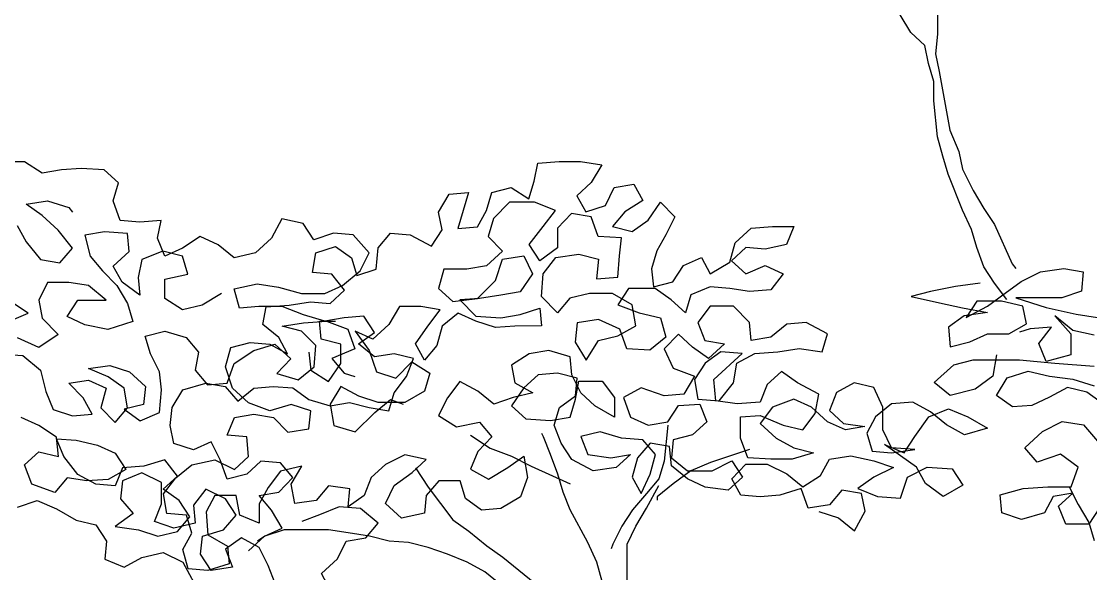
# Model space of a CAD drawing. Header units: inches. Extents: x 295786 to 300745, y 68261 to 70432.
# Drawn here: x 296233.64 to 296270.35, y 70304.57 to 70323.54 of the extents above; entities that cross this region are included whole.
import ezdxf

# ---------------------------------------------------------------- set-up
doc = ezdxf.new("R2010")
doc.units = ezdxf.units.IN
doc.header["$MEASUREMENT"] = 0
doc.layers.add('Tree', color=102, linetype='Continuous')

# ---------------------------------------------------------------- blocks, each defined once
blk = doc.blocks.new('T2')
at = {"layer": 'Tree'}
for p, q in [((16.075, 232.408), (16.074, 231.216)), ((17.699, 231.314), (18.349, 232.406)), ((16.074, 231.216), (16.181, 230.025)), ((16.831, 230.521), (17.699, 231.314)), ((16.614, 229.429), (16.831, 230.521)), ((16.181, 230.025), (15.963, 228.933)), ((15.963, 228.933), (15.31, 225.36)), ((16.288, 228.337), (16.614, 229.429)), ((16.286, 227.146), (16.288, 228.337)), ((16.068, 224.962), (16.286, 227.146)), ((15.31, 225.36), (14.767, 224.07)), ((15.742, 223.771), (16.068, 224.962)), ((14.767, 224.07), (14.549, 222.978)), ((15.416, 222.679), (15.742, 223.771)), ((-56.064, 222.938), (-54.656, 223.036)), ((-54.656, 223.036), (-53.465, 222.936)), ((-52.274, 222.736), (-51.19, 223.43)), ((-51.19, 223.43), (-49.89, 223.429)), ((14.549, 222.978), (13.898, 221.688)), ((37.835, 223.455), (36.535, 223.257)), ((36.535, 223.257), (37.184, 222.165)), ((39.135, 223.453), (37.835, 223.455)), ((40.434, 223.353), (39.135, 223.453)), ((40.65, 222.261), (40.434, 223.353)), ((-56.931, 222.144), (-56.064, 222.938)), ((-53.465, 222.936), (-52.274, 222.736)), ((14.547, 220.496), (15.416, 222.679)), ((-56.607, 221.052), (-56.931, 222.144)), ((13.898, 221.688), (13.247, 220.596)), ((34.585, 222.067), (34.042, 221.075)), ((35.776, 221.868), (34.585, 222.067)), ((36.316, 220.775), (35.776, 221.868)), ((37.184, 222.165), (38.05, 221.37)), ((40.974, 221.169), (40.65, 222.261)), ((42.057, 221.863), (40.974, 221.169)), ((43.248, 221.564), (42.057, 221.863)), ((-57.042, 219.861), (-56.607, 221.052)), ((-52.6, 221.049), (-53.9, 220.653)), ((-51.301, 220.849), (-52.6, 221.049)), ((34.042, 221.075), (35.124, 220.379)), ((38.05, 221.37), (37.507, 220.377)), ((43.572, 220.471), (43.248, 221.564)), ((45.847, 221.462), (44.656, 221.563)), ((44.656, 221.563), (45.304, 219.378)), ((46.496, 220.37), (45.847, 221.462)), ((-53.9, 220.653), (-54.117, 220.355)), ((-52.276, 220.155), (-51.301, 220.849)), ((13.247, 220.596), (12.597, 219.604)), ((14.004, 219.305), (14.547, 220.496)), ((32.959, 220.977), (32.092, 220.084)), ((33.716, 219.884), (32.959, 220.977)), ((35.124, 220.379), (35.882, 219.485)), ((37.507, 220.377), (36.316, 220.775)), ((39.348, 220.475), (40.648, 220.97)), ((40.105, 219.482), (39.348, 220.475)), ((40.648, 220.97), (42.165, 220.969)), ((42.165, 220.969), (43.138, 219.975)), ((44.113, 219.478), (43.572, 220.471)), ((46.278, 219.278), (46.496, 220.37)), ((-68.197, 219.672), (-66.897, 219.968)), ((-66.897, 219.968), (-66.249, 218.777)), ((-59.317, 218.771), (-59.533, 219.863)), ((-59.533, 219.863), (-58.233, 219.763)), ((-58.233, 219.763), (-57.042, 219.861)), ((-53.252, 219.262), (-52.276, 220.155)), ((32.092, 220.084), (32.632, 218.991)), ((34.69, 219.188), (33.716, 219.884)), ((36.747, 218.889), (37.182, 220.08)), ((37.182, 220.08), (38.373, 220.277)), ((38.373, 220.277), (39.239, 219.383)), ((43.138, 219.975), (43.462, 218.883)), ((-71.23, 218.979), (-70.039, 219.078)), ((-70.039, 219.078), (-68.848, 218.68)), ((-68.848, 218.68), (-68.197, 219.672)), ((-57.585, 217.975), (-57.476, 219.067)), ((-57.476, 219.067), (-56.068, 219.165)), ((-56.068, 219.165), (-54.877, 218.966)), ((-54.119, 218.171), (-53.252, 219.262)), ((-50.76, 219.558), (-51.303, 218.566)), ((12.597, 219.604), (11.511, 217.222)), ((13.678, 218.213), (14.004, 219.305)), ((26.134, 219.493), (24.835, 219.494)), ((24.835, 219.494), (25.267, 218.402)), ((27.434, 219.393), (26.134, 219.493)), ((28.408, 218.499), (27.434, 219.393)), ((35.882, 219.485), (34.69, 219.188)), ((39.239, 219.383), (39.238, 218.192)), ((40.971, 218.389), (40.105, 219.482)), ((45.304, 219.378), (44.113, 219.478)), ((46.927, 218.285), (46.278, 219.278)), ((49.419, 219.077), (48.228, 218.978)), ((50.176, 218.183), (49.419, 219.077)), ((-72.206, 217.888), (-71.23, 218.979)), ((-66.249, 218.777), (-65.275, 217.882)), ((-63, 218.377), (-61.916, 218.872)), ((-61.916, 218.872), (-60.834, 218.176)), ((-59.751, 217.679), (-59.317, 218.771)), ((-54.877, 218.966), (-55.203, 217.675)), ((-51.303, 218.566), (-52.17, 217.474)), ((25.267, 218.402), (26.566, 218.103)), ((28.731, 217.307), (28.408, 218.499)), ((32.632, 218.991), (33.173, 217.998)), ((35.339, 218.791), (36.747, 218.889)), ((35.447, 217.698), (35.339, 218.791)), ((43.462, 218.883), (42.595, 217.99)), ((48.228, 218.978), (46.927, 218.285)), ((-71.666, 216.796), (-72.206, 217.888)), ((-65.275, 217.882), (-63.975, 217.583)), ((-63.975, 217.583), (-63, 218.377)), ((-60.834, 218.176), (-59.751, 217.679)), ((-60.834, 217.68), (-59.643, 217.977)), ((-59.643, 217.977), (-58.344, 217.479)), ((-56.611, 217.081), (-57.585, 217.975)), ((-53.362, 217.277), (-54.119, 218.171)), ((13.244, 217.022), (13.678, 218.213)), ((26.566, 218.103), (27.758, 218.201)), ((27.758, 218.201), (28.623, 217.406)), ((33.173, 217.998), (33.496, 216.906)), ((37.938, 217.796), (36.746, 217.499)), ((39.345, 217.596), (37.938, 217.796)), ((39.238, 218.192), (40.32, 217.397)), ((40.32, 217.397), (40.971, 218.389)), ((42.595, 217.99), (43.569, 217.096)), ((50.283, 216.892), (50.176, 218.183)), ((52.776, 218.28), (51.8, 217.585)), ((53.967, 217.882), (52.776, 218.28)), ((54.182, 216.69), (53.967, 217.882)), ((-61.16, 216.588), (-60.834, 217.68)), ((-58.344, 217.479), (-58.128, 216.387)), ((-55.203, 217.675), (-55.962, 216.782)), ((-52.17, 217.474), (-53.362, 217.277)), ((11.511, 217.222), (11.294, 216.925)), ((26.565, 217.11), (25.482, 216.615)), ((27.756, 216.613), (26.565, 217.11)), ((28.623, 217.406), (27.756, 216.613)), ((29.922, 216.611), (28.731, 217.307)), ((30.465, 217.603), (29.922, 216.611)), ((31.547, 217.106), (30.465, 217.603)), ((32.196, 216.113), (31.547, 217.106)), ((35.554, 216.408), (35.447, 217.698)), ((36.746, 217.499), (36.853, 216.307)), ((40.103, 216.603), (39.345, 217.596)), ((41.295, 217.694), (40.752, 216.602)), ((42.594, 217.494), (41.295, 217.694)), ((43.026, 216.203), (42.594, 217.494)), ((43.569, 217.096), (44.76, 216.896)), ((51.8, 217.585), (51.474, 216.494)), ((-70.583, 215.901), (-71.666, 216.796)), ((-59.753, 216.289), (-61.16, 216.588)), ((-57.154, 216.088), (-56.611, 217.081)), ((-55.962, 216.782), (-56.829, 215.89)), ((8.37, 216.927), (7.179, 216.729)), ((7.179, 216.729), (7.286, 215.538)), ((9.778, 216.727), (8.37, 216.927)), ((10.969, 216.131), (9.778, 216.727)), ((12.593, 216.03), (13.244, 217.022)), ((25.482, 216.615), (26.239, 215.621)), ((33.496, 216.906), (33.387, 215.814)), ((40.209, 215.213), (40.103, 216.603)), ((40.752, 216.602), (41.509, 215.509)), ((44.76, 216.896), (46.168, 216.895)), ((46.168, 216.895), (46.491, 215.704)), ((51.474, 216.494), (50.283, 216.892)), ((52.231, 215.6), (52.991, 216.592)), ((52.991, 216.592), (54.182, 216.69)), ((-69.501, 215.404), (-70.583, 215.901)), ((-66.685, 215.799), (-68.093, 215.403)), ((-65.385, 215.996), (-66.685, 215.799)), ((-63.977, 215.697), (-65.385, 215.996)), ((-59.754, 215.098), (-59.753, 216.289)), ((-58.128, 216.387), (-58.238, 215.295)), ((-58.238, 215.295), (-57.154, 216.088)), ((-56.829, 215.89), (-57.48, 214.798)), ((-56.18, 214.996), (-55.096, 215.888)), ((-55.096, 215.888), (-53.905, 216.086)), ((-53.905, 216.086), (-52.605, 216.085)), ((-52.605, 216.085), (-52.065, 214.992)), ((11.943, 215.435), (10.969, 216.131)), ((11.834, 215.038), (12.593, 216.03)), ((13.459, 216.029), (14.976, 215.829)), ((14.976, 215.829), (16.491, 215.53)), ((28.73, 215.719), (29.921, 215.817)), ((29.921, 215.817), (31.112, 215.319)), ((33.387, 215.814), (32.196, 216.113)), ((36.853, 216.307), (35.554, 216.408)), ((44.108, 215.11), (43.026, 216.203)), ((-68.093, 215.403), (-69.501, 215.404)), ((-64.303, 214.506), (-63.977, 215.697)), ((-63.219, 215.399), (-62.029, 214.703)), ((7.286, 215.538), (8.477, 215.14)), ((8.477, 215.14), (11.293, 215.138)), ((11.293, 215.138), (9.451, 214.543)), ((13.025, 214.64), (11.943, 215.435)), ((17.683, 215.231), (15.949, 214.836)), ((16.491, 215.53), (17.683, 215.231)), ((26.239, 215.621), (27.538, 215.521)), ((27.538, 215.521), (28.73, 215.719)), ((31.112, 215.319), (31.436, 214.227)), ((32.303, 215.021), (33.279, 215.715)), ((33.279, 215.715), (34.903, 215.713)), ((34.686, 214.721), (35.878, 215.415)), ((34.903, 215.713), (35.552, 214.72)), ((35.878, 215.415), (37.285, 215.414)), ((37.285, 215.414), (38.476, 215.115)), ((39.234, 214.221), (40.209, 215.213)), ((41.509, 215.509), (42.7, 215.31)), ((42.7, 215.31), (44, 215.11)), ((46.491, 215.704), (45.624, 214.91)), ((53.097, 214.805), (52.231, 215.6)), ((-68.203, 214.112), (-66.902, 214.607)), ((-66.902, 214.607), (-65.495, 214.606)), ((-65.495, 214.606), (-64.303, 214.506)), ((-62.029, 214.703), (-60.838, 214.404)), ((-60.838, 214.404), (-59.754, 215.098)), ((-57.48, 214.798), (-57.806, 213.706)), ((-54.447, 214.994), (-56.18, 214.996)), ((-53.798, 214.001), (-54.447, 214.994)), ((-52.065, 214.992), (-52.282, 213.9)), ((-51.416, 214.197), (-50.224, 214.991)), ((9.451, 214.543), (7.609, 214.148)), ((10.641, 213.55), (10.859, 214.642)), ((10.859, 214.642), (12.159, 214.938)), ((12.159, 214.938), (13.675, 214.937)), ((14.541, 214.539), (13.024, 214.243)), ((14.324, 213.944), (13.025, 214.64)), ((13.675, 214.937), (14.324, 213.944)), ((15.949, 214.836), (14.541, 214.539)), ((27.536, 213.635), (28.512, 214.627)), ((28.512, 214.627), (29.92, 214.626)), ((29.92, 214.626), (30.677, 213.632)), ((31.436, 214.227), (32.303, 215.021)), ((35.552, 214.72), (34.252, 214.225)), ((34.468, 213.43), (34.686, 214.721)), ((38.476, 215.115), (39.234, 214.221)), ((40.317, 214.518), (40.208, 213.426)), ((41.508, 214.119), (40.317, 214.518)), ((44, 215.11), (45.191, 215.01)), ((45.624, 214.91), (44.108, 215.11)), ((45.191, 215.01), (44.215, 214.018)), ((46.382, 214.413), (47.573, 214.611)), ((47.573, 214.611), (48.873, 214.61)), ((48.873, 214.61), (49.522, 213.517)), ((54.288, 214.903), (53.097, 214.805)), ((55.588, 214.703), (54.288, 214.903)), ((56.996, 214.603), (55.588, 214.703)), ((57.211, 213.511), (56.996, 214.603)), ((-72.536, 213.024), (-71.885, 214.016)), ((-71.885, 214.016), (-70.694, 213.916)), ((-70.694, 213.916), (-69.503, 213.716)), ((-69.503, 213.716), (-68.203, 214.112)), ((-54.882, 213.505), (-53.798, 214.001)), ((-52.282, 213.9), (-53.258, 212.908)), ((-50.008, 213.601), (-51.416, 214.197)), ((7.609, 214.148), (6.309, 213.95)), ((7.825, 213.155), (8.909, 214.047)), ((8.909, 214.047), (7.933, 212.956)), ((13.024, 214.243), (14.432, 214.043)), ((14.432, 214.043), (15.406, 213.347)), ((32.952, 213.928), (32.626, 212.737)), ((34.252, 214.225), (32.952, 213.928)), ((42.699, 213.92), (41.508, 214.119)), ((44.215, 214.018), (42.699, 213.92)), ((44.215, 213.72), (45.299, 214.216)), ((45.299, 214.216), (46.273, 213.42)), ((47.139, 213.42), (46.382, 214.413)), ((-70.911, 213.221), (-71.345, 212.03)), ((-69.611, 213.716), (-70.911, 213.221)), ((-68.203, 213.616), (-69.611, 213.716)), ((-66.904, 213.416), (-68.203, 213.616)), ((-68.095, 213.119), (-66.904, 213.416)), ((-57.806, 213.706), (-56.29, 213.209)), ((-56.29, 213.209), (-54.882, 213.505)), ((9.882, 212.359), (9.125, 213.352)), ((9.125, 213.352), (10.424, 213.252)), ((10.424, 213.252), (11.074, 213.053)), ((11.724, 212.953), (10.641, 213.55)), ((15.406, 213.347), (15.297, 212.156)), ((22.77, 212.944), (24.071, 213.638)), ((24.071, 213.638), (25.262, 213.537)), ((25.262, 213.537), (26.236, 212.742)), ((27.427, 212.543), (27.536, 213.635)), ((30.677, 213.632), (30.243, 212.54)), ((35.55, 212.834), (34.468, 213.43)), ((35.008, 212.04), (35.442, 213.231)), ((35.442, 213.231), (36.742, 213.826)), ((36.742, 213.826), (38.042, 213.626)), ((38.042, 213.626), (38.149, 212.435)), ((40.208, 213.426), (41.832, 213.424)), ((41.832, 213.424), (43.023, 213.324)), ((43.023, 213.324), (44.215, 213.72)), ((46.273, 213.42), (46.596, 212.229)), ((47.896, 212.327), (47.139, 213.42)), ((49.522, 213.517), (50.496, 212.623)), ((53.746, 213.712), (52.771, 213.713)), ((53.636, 212.62), (53.746, 213.712)), ((56.236, 212.717), (57.211, 213.511)), ((-71.562, 212.328), (-72.536, 213.024)), ((-68.963, 212.227), (-68.095, 213.119)), ((-61.056, 212.716), (-61.815, 211.823)), ((-59.756, 213.112), (-61.056, 212.716)), ((-58.565, 212.814), (-59.756, 213.112)), ((-58.891, 211.722), (-58.565, 212.814)), ((-53.258, 212.908), (-52.068, 212.113)), ((-52.068, 212.113), (-50.767, 212.708)), ((6.525, 212.858), (7.825, 213.155)), ((7.933, 212.956), (7.932, 211.666)), ((13.023, 212.952), (11.724, 212.953)), ((14.106, 212.455), (13.023, 212.952)), ((23.094, 211.851), (22.77, 212.944)), ((26.236, 212.742), (27.427, 212.543)), ((30.243, 212.54), (29.051, 212.343)), ((31.001, 212.143), (31.868, 212.936)), ((31.868, 212.936), (32.733, 212.042)), ((32.626, 212.737), (33.6, 211.942)), ((36.741, 212.535), (35.55, 212.834)), ((37.498, 211.343), (36.741, 212.535)), ((50.496, 212.623), (51.579, 213.118)), ((51.579, 213.118), (50.712, 211.928)), ((52.445, 212.323), (53.636, 212.62)), ((55.693, 211.725), (56.236, 212.717)), ((-72.537, 211.535), (-71.562, 212.328)), ((-71.345, 212.03), (-69.938, 211.433)), ((-68.856, 210.936), (-68.963, 212.227)), ((-66.472, 212.324), (-67.447, 211.431)), ((-65.172, 211.926), (-66.472, 212.324)), ((-63.982, 211.13), (-65.172, 211.926)), ((9.448, 211.267), (9.882, 212.359)), ((15.297, 212.156), (14.106, 212.455)), ((24.502, 212.049), (23.094, 211.851)), ((25.802, 211.849), (24.502, 212.049)), ((29.051, 212.343), (30.025, 211.449)), ((30.025, 211.449), (31.001, 212.143)), ((32.733, 212.042), (32.191, 210.851)), ((33.6, 211.942), (35.008, 212.04)), ((38.149, 212.435), (37.498, 211.343)), ((38.473, 211.541), (39.773, 211.937)), ((39.773, 211.937), (40.964, 211.737)), ((46.596, 212.229), (47.354, 211.335)), ((47.354, 211.335), (47.896, 212.327)), ((50.712, 211.928), (50.277, 210.637)), ((52.444, 211.132), (52.445, 212.323)), ((56.777, 212.32), (55.693, 211.725)), ((57.968, 212.418), (56.777, 212.32)), ((59.159, 212.119), (57.968, 212.418)), ((59.483, 210.927), (59.159, 212.119)), ((-74.92, 211.437), (-73.728, 211.734)), ((-74.488, 210.345), (-74.92, 211.437)), ((-73.728, 211.734), (-72.537, 211.535)), ((-69.938, 211.433), (-70.697, 210.54)), ((-67.447, 211.431), (-66.582, 210.537)), ((-61.815, 211.823), (-61.6, 210.731)), ((-59.434, 210.63), (-58.891, 211.722)), ((-51.093, 211.616), (-52.177, 210.723)), ((-49.902, 211.714), (-51.093, 211.616)), ((7.932, 211.666), (9.448, 211.267)), ((11.072, 211.365), (8.906, 211.168)), ((13.888, 211.363), (11.072, 211.365)), ((12.48, 211.662), (12.696, 210.371)), ((15.079, 211.064), (13.888, 211.363)), ((27.21, 211.749), (25.802, 211.849)), ((28.292, 211.152), (27.21, 211.749)), ((27.968, 211.748), (29.268, 211.846)), ((29.699, 210.158), (27.968, 211.748)), ((29.268, 211.846), (30.242, 211.151)), ((38.364, 210.449), (38.473, 211.541)), ((40.964, 211.737), (42.046, 211.041)), ((48.112, 211.235), (47.028, 210.541)), ((49.085, 210.241), (48.112, 211.235)), ((54.394, 211.825), (54.284, 210.733)), ((-67.882, 210.141), (-68.856, 210.936)), ((-63.55, 209.939), (-63.982, 211.13)), ((-61.6, 210.731), (-62.359, 209.838)), ((-59.543, 209.538), (-59.434, 210.63)), ((-57.592, 210.629), (-58.568, 209.736)), ((-56.401, 211.025), (-57.592, 210.629)), ((-55.101, 210.825), (-56.401, 211.025)), ((-56.293, 210.33), (-55.101, 210.825)), ((-52.177, 210.723), (-52.503, 209.433)), ((8.906, 211.168), (6.523, 210.972)), ((10.53, 210.671), (9.23, 210.374)), ((11.829, 210.273), (10.53, 210.671)), ((16.269, 209.971), (15.079, 211.064)), ((24.609, 209.964), (25.584, 210.658)), ((25.584, 210.658), (26.45, 209.863)), ((28.508, 209.961), (28.292, 211.152)), ((30.242, 211.151), (30.89, 210.157)), ((32.191, 210.851), (30.891, 210.356)), ((42.046, 211.041), (41.829, 209.949)), ((50.277, 210.637), (49.085, 210.241)), ((53.201, 210.039), (52.444, 211.132)), ((54.284, 210.733), (53.201, 210.039)), ((59.049, 209.637), (59.483, 210.927)), ((-73.731, 209.352), (-74.488, 210.345)), ((-70.697, 210.54), (-71.347, 210.342)), ((-66.582, 210.537), (-67.882, 210.141)), ((-62.359, 209.838), (-63.55, 209.939)), ((-62.25, 209.938), (-63.442, 209.74)), ((-60.843, 209.539), (-62.25, 209.938)), ((-57.269, 209.636), (-56.293, 210.33)), ((-55.102, 210.13), (-56.185, 209.635)), ((-53.911, 209.931), (-55.102, 210.13)), ((-54.778, 209.038), (-53.911, 209.931)), ((7.822, 210.177), (6.522, 209.781)), ((9.23, 210.374), (7.822, 210.177)), ((12.478, 209.18), (11.829, 210.273)), ((12.696, 210.371), (13.778, 209.576)), ((15.294, 209.178), (16.269, 209.971)), ((19.951, 209.67), (21.143, 209.967)), ((21.143, 209.967), (22.225, 209.37)), ((23.308, 209.27), (24.609, 209.964)), ((29.373, 208.868), (28.508, 209.961)), ((29.589, 208.868), (29.699, 210.158)), ((30.89, 210.157), (30.673, 208.966)), ((30.891, 210.356), (31.539, 209.263)), ((36.522, 210.053), (35.763, 209.061)), ((37.93, 210.052), (36.522, 210.053)), ((37.821, 209.357), (38.364, 210.449)), ((38.145, 208.96), (37.93, 210.052)), ((38.038, 210.251), (39.23, 210.547)), ((38.146, 209.158), (38.038, 210.251)), ((39.23, 210.547), (40.421, 210.447)), ((40.421, 210.447), (41.287, 209.652)), ((41.829, 209.949), (40.745, 209.355)), ((44.103, 209.451), (45.186, 210.046)), ((45.186, 210.046), (45.943, 209.053)), ((47.028, 210.541), (47.352, 209.448)), ((-73.407, 208.259), (-73.731, 209.352)), ((-67.557, 209.644), (-68.533, 208.95)), ((-66.366, 209.742), (-67.557, 209.644)), ((-65.175, 209.642), (-66.366, 209.742)), ((-64.201, 208.847), (-65.175, 209.642)), ((-63.442, 209.74), (-64.201, 208.847)), ((-60.194, 208.447), (-60.843, 209.539)), ((-59.436, 208.148), (-59.543, 209.538)), ((-58.568, 209.736), (-58.461, 208.644)), ((-57.486, 208.444), (-57.269, 209.636)), ((-56.185, 209.635), (-55.862, 208.443)), ((-52.503, 209.433), (-52.938, 208.341)), ((5.871, 208.59), (6.955, 209.383)), ((6.955, 209.383), (8.146, 209.68)), ((8.146, 209.68), (9.229, 209.083)), ((13.778, 209.576), (15.294, 209.178)), ((19.409, 208.479), (19.951, 209.67)), ((22.225, 209.37), (22.657, 208.278)), ((23.524, 208.079), (23.308, 209.27)), ((26.45, 209.863), (26.882, 208.771)), ((32.731, 209.163), (34.139, 209.658)), ((34.139, 209.658), (35.221, 209.062)), ((36.954, 208.564), (37.821, 209.357)), ((40.745, 209.355), (41.936, 209.056)), ((41.287, 209.652), (42.044, 208.559)), ((43.127, 208.658), (44.103, 209.451)), ((47.352, 209.448), (48.542, 208.753)), ((51.359, 209.147), (52.442, 209.742)), ((52.442, 209.742), (53.091, 208.649)), ((58.073, 208.745), (59.049, 209.637)), ((-71.024, 208.754), (-72.215, 208.457)), ((-69.833, 208.554), (-71.024, 208.754)), ((-68.533, 208.95), (-69.833, 208.554)), ((-58.461, 208.644), (-57.27, 208.345)), ((-55.321, 208.045), (-54.778, 209.038)), ((9.229, 209.083), (10.311, 208.586)), ((11.503, 208.486), (12.478, 209.18)), ((16.484, 208.184), (17.568, 208.779)), ((17.568, 208.779), (18.867, 208.678)), ((18.867, 208.678), (19.841, 207.883)), ((23.741, 208.476), (24.824, 208.971)), ((24.824, 208.971), (26.123, 208.474)), ((26.882, 208.771), (28.29, 208.67)), ((28.29, 208.67), (29.589, 208.868)), ((30.673, 208.966), (29.373, 208.868)), ((30.564, 208.668), (30.13, 207.577)), ((31.863, 208.568), (30.564, 208.668)), ((31.539, 209.263), (32.731, 209.163)), ((35.221, 209.062), (34.787, 207.871)), ((35.763, 209.061), (35.762, 207.87)), ((38.469, 207.867), (38.145, 208.96)), ((39.12, 208.463), (38.146, 209.158)), ((41.936, 209.056), (43.127, 208.658)), ((45.943, 209.053), (46.484, 207.96)), ((48.542, 208.753), (50.167, 208.751)), ((49.409, 208.95), (48.65, 208.653)), ((50.383, 208.155), (49.409, 208.95)), ((50.167, 208.751), (51.359, 209.147)), ((53.091, 208.649), (52.873, 207.359)), ((54.282, 208.251), (55.474, 208.647)), ((55.474, 208.647), (56.773, 208.249)), ((56.773, 208.249), (58.073, 208.745)), ((-72.215, 208.457), (-73.407, 208.259)), ((-60.087, 207.355), (-60.194, 208.447)), ((-58.245, 207.651), (-59.436, 208.148)), ((-57.27, 208.345), (-58.245, 207.651)), ((-56.729, 207.55), (-57.486, 208.444)), ((-55.862, 208.443), (-56.729, 207.55)), ((-54.129, 207.945), (-55.321, 208.045)), ((-52.938, 208.341), (-54.129, 207.945)), ((10.311, 208.586), (11.503, 208.486)), ((15.401, 208.383), (14.209, 207.888)), ((16.592, 207.886), (15.401, 208.383)), ((15.509, 207.39), (16.484, 208.184)), ((19.407, 207.089), (19.409, 208.479)), ((22.657, 208.278), (21.79, 207.484)), ((22.765, 207.583), (23.741, 208.476)), ((24.281, 207.085), (23.524, 208.079)), ((26.881, 207.976), (25.472, 207.382)), ((26.123, 208.474), (26.88, 207.48)), ((28.072, 207.876), (26.881, 207.976)), ((32.512, 207.575), (31.863, 208.568)), ((35.762, 207.87), (36.954, 208.564)), ((39.443, 207.37), (39.12, 208.463)), ((42.044, 208.559), (41.177, 207.766)), ((51.573, 206.963), (50.383, 208.155)), ((54.389, 207.159), (54.282, 208.251)), ((57.747, 208.05), (56.556, 207.852)), ((58.938, 207.85), (57.747, 208.05)), ((-60.304, 206.263), (-60.087, 207.355)), ((-53.156, 206.654), (-52.072, 207.348)), ((-52.072, 207.348), (-50.989, 207.843)), ((7.169, 207.397), (6.302, 206.405)), ((8.469, 207.595), (7.169, 207.397)), ((9.66, 206.998), (8.469, 207.595)), ((14.209, 207.888), (13.017, 207.194)), ((14.425, 206.796), (15.509, 207.39)), ((17.457, 206.694), (16.592, 207.886)), ((19.841, 207.883), (20.382, 206.89)), ((21.79, 207.484), (20.49, 207.287)), ((21.682, 207.087), (22.765, 207.583)), ((25.472, 207.382), (24.281, 207.085)), ((26.88, 207.48), (25.905, 206.587)), ((28.071, 206.586), (28.072, 207.876)), ((30.13, 207.577), (30.995, 206.782)), ((33.703, 207.375), (32.512, 207.575)), ((32.512, 207.376), (32.727, 205.192)), ((34.787, 207.871), (33.703, 207.375)), ((39.66, 207.668), (38.469, 207.867)), ((39.009, 206.279), (39.443, 207.37)), ((41.177, 207.766), (39.66, 207.668)), ((43.992, 207.565), (43.233, 206.672)), ((45.4, 207.266), (43.992, 207.565)), ((46.484, 207.96), (45.4, 207.266)), ((52.873, 207.359), (51.573, 206.963)), ((56.556, 207.852), (55.688, 206.96)), ((59.371, 206.758), (58.938, 207.85)), ((10.742, 206.004), (9.66, 206.998)), ((13.017, 207.194), (14.425, 206.796)), ((18.106, 205.7), (17.457, 206.694)), ((18.865, 205.998), (19.407, 207.089)), ((20.382, 206.89), (20.056, 205.798)), ((20.49, 207.287), (21.682, 207.087)), ((30.995, 206.782), (32.186, 206.483)), ((35.327, 206.58), (36.627, 206.976)), ((36.627, 206.976), (37.818, 206.677)), ((37.818, 206.677), (37.384, 205.585)), ((39.658, 205.583), (40.093, 206.675)), ((40.093, 206.675), (40.201, 206.873)), ((43.233, 206.672), (44.099, 205.778)), ((44.533, 206.77), (43.341, 205.977)), ((55.688, 206.96), (54.389, 207.159)), ((58.07, 205.468), (58.179, 206.66)), ((58.179, 206.66), (59.371, 206.758)), ((-63.121, 205.272), (-62.579, 206.364)), ((-62.579, 206.364), (-61.496, 205.867)), ((-61.496, 205.867), (-60.304, 206.263)), ((-55.647, 206.159), (-56.731, 205.664)), ((-54.348, 206.456), (-55.647, 206.159)), ((-53.156, 206.554), (-54.348, 206.456)), ((-53.59, 205.463), (-53.156, 206.554)), ((-53.265, 205.463), (-53.156, 206.654)), ((17.347, 204.808), (19.298, 206.196)), ((19.298, 206.196), (18.106, 205.7)), ((25.905, 206.587), (24.821, 205.993)), ((27.637, 205.395), (28.071, 206.586)), ((32.186, 206.483), (32.294, 205.391)), ((32.293, 204.894), (32.403, 206.086)), ((32.403, 206.086), (33.594, 206.283)), ((33.268, 205.588), (34.027, 206.481)), ((33.594, 206.283), (34.351, 205.389)), ((34.027, 206.481), (35.327, 206.58)), ((38.358, 205.286), (39.009, 206.279)), ((-56.731, 205.664), (-57.382, 204.672)), ((-54.458, 204.371), (-53.59, 205.463)), ((-52.074, 205.759), (-53.265, 205.463)), ((-51.208, 204.964), (-52.074, 205.759)), ((7.492, 204.816), (8.575, 205.609)), ((8.575, 205.609), (9.983, 205.112)), ((9.983, 205.112), (10.742, 206.004)), ((17.457, 205.9), (18.865, 205.998)), ((18.864, 205.7), (17.457, 205.9)), ((20.056, 205.798), (18.864, 205.7)), ((21.355, 205.499), (19.947, 205.203)), ((22.655, 205.3), (21.355, 205.499)), ((24.821, 205.993), (23.63, 205.696)), ((23.63, 205.696), (24.929, 205.298)), ((26.228, 205.297), (27.637, 205.395)), ((27.529, 205.891), (29.911, 205.095)), ((32.294, 205.391), (31.318, 204.597)), ((33.592, 204.397), (33.268, 205.588)), ((34.351, 205.389), (34.675, 204.197)), ((35.976, 205.388), (34.785, 205.587)), ((34.785, 205.587), (35.65, 204.792)), ((37.384, 205.585), (35.976, 205.388)), ((39.224, 204.392), (39.658, 205.583)), ((42.041, 205.482), (40.849, 204.887)), ((41.283, 205.482), (41.065, 204.192)), ((42.257, 204.787), (41.283, 205.482)), ((43.341, 205.977), (42.041, 205.482)), ((44.099, 205.778), (44.531, 204.686)), ((47.239, 205.279), (48.539, 205.576)), ((48.539, 205.576), (49.73, 204.979)), ((58.935, 204.673), (58.07, 205.468)), ((-67.563, 204.184), (-66.804, 205.077)), ((-66.804, 205.077), (-65.612, 205.175)), ((-65.612, 205.175), (-64.747, 204.38)), ((-63.556, 204.081), (-63.121, 205.272)), ((-60.523, 204.277), (-59.764, 205.269)), ((-59.764, 205.269), (-58.465, 204.871)), ((-58.465, 204.871), (-57.165, 204.771)), ((-57.165, 204.771), (-56.733, 203.678)), ((-51.643, 203.773), (-51.208, 204.964)), ((7.924, 203.624), (7.492, 204.816)), ((15.181, 204.71), (14.53, 203.718)), ((16.697, 204.808), (15.181, 204.71)), ((17.888, 204.211), (16.697, 204.808)), ((16.805, 203.815), (17.347, 204.808)), ((19.947, 205.203), (18.755, 204.806)), ((18.755, 204.806), (19.946, 204.21)), ((23.195, 204.306), (22.655, 205.3)), ((24.929, 205.298), (26.228, 205.297)), ((26.445, 204.999), (25.253, 204.404)), ((27.744, 204.997), (26.445, 204.999)), ((28.61, 204.103), (27.744, 204.997)), ((28.611, 205.195), (27.96, 204.203)), ((29.802, 204.599), (28.611, 205.195)), ((29.911, 205.095), (31.101, 204.598)), ((31.318, 204.101), (32.293, 204.894)), ((32.727, 205.192), (33.05, 204.099)), ((35.65, 204.792), (37.058, 204.593)), ((37.058, 204.593), (38.358, 205.286)), ((40.849, 204.887), (38.465, 203.797)), ((43.447, 204.091), (42.257, 204.787)), ((47.889, 204.782), (47.129, 203.591)), ((48.105, 204.484), (47.239, 205.279)), ((49.73, 204.979), (50.595, 204.184)), ((55.469, 203.783), (54.82, 204.875)), ((54.82, 204.875), (56.119, 204.577)), ((60.127, 205.268), (58.935, 204.673)), ((61.535, 204.969), (60.127, 205.268)), ((62.509, 204.174), (61.535, 204.969)), ((-66.697, 203.29), (-67.563, 204.184)), ((-64.747, 204.38), (-63.556, 204.081)), ((-59.657, 203.482), (-60.523, 204.277)), ((-59.549, 203.879), (-58.357, 204.474)), ((-58.357, 204.474), (-57.166, 203.977)), ((-57.382, 204.672), (-56.299, 204.075)), ((-56.299, 204.075), (-55, 203.975)), ((-55.542, 203.777), (-54.458, 204.371)), ((-55, 203.975), (-53.808, 204.172)), ((-53.808, 204.172), (-53.051, 203.278)), ((18.32, 202.921), (17.888, 204.211)), ((19.946, 204.21), (20.92, 203.514)), ((24.277, 203.61), (23.195, 204.306)), ((25.253, 204.404), (24.277, 203.61)), ((27.96, 204.203), (28.826, 203.408)), ((28.067, 203.111), (28.61, 204.103)), ((31.318, 204.597), (29.802, 204.599)), ((30.234, 203.605), (31.318, 204.101)), ((31.101, 204.598), (32.184, 203.802)), ((33.05, 204.099), (33.808, 203.205)), ((34.132, 203.205), (33.592, 204.397)), ((34.675, 204.197), (34.132, 203.205)), ((38.898, 203.3), (39.224, 204.392)), ((41.065, 204.192), (41.497, 203)), ((44.531, 204.686), (43.447, 204.091)), ((49.187, 203.689), (48.105, 204.484)), ((50.595, 204.184), (51.028, 203.092)), ((56.119, 204.577), (56.876, 203.583)), ((63.266, 203.181), (62.509, 204.174)), ((-63.449, 202.89), (-62.257, 203.485)), ((-62.257, 203.485), (-61.499, 202.491)), ((-60.633, 202.788), (-59.657, 203.482)), ((-59.55, 202.589), (-59.549, 203.879)), ((-57.166, 203.977), (-57.059, 202.884)), ((-56.733, 203.678), (-55.542, 203.777)), ((-53.051, 203.278), (-51.643, 203.773)), ((8.032, 203.624), (7.489, 202.533)), ((9.332, 203.623), (7.924, 203.624)), ((10.848, 203.522), (9.332, 203.623)), ((12.255, 203.124), (10.848, 203.522)), ((14.53, 203.718), (15.721, 203.022)), ((15.721, 203.022), (16.805, 203.815)), ((20.92, 203.514), (19.728, 203.019)), ((20.703, 203.216), (21.895, 203.414)), ((21.895, 203.414), (22.652, 202.52)), ((23.951, 202.32), (24.386, 203.511)), ((24.386, 203.511), (25.685, 203.113)), ((28.826, 203.408), (30.234, 203.605)), ((32.184, 203.802), (33.158, 203.007)), ((33.807, 202.312), (33.05, 203.702)), ((44.854, 202.898), (45.18, 203.99)), ((45.18, 203.99), (46.48, 203.989)), ((47.129, 203.591), (45.611, 201.607)), ((46.48, 203.989), (47.237, 203.095)), ((49.727, 202.596), (49.187, 203.689)), ((51.894, 203.488), (53.194, 203.685)), ((52.002, 202.396), (51.894, 203.488)), ((53.194, 203.685), (53.951, 202.791)), ((55.251, 202.592), (55.469, 203.783)), ((56.876, 203.583), (57.417, 202.59)), ((-65.506, 203.09), (-66.697, 203.29)), ((-66.265, 202.197), (-65.506, 203.09)), ((-64.099, 201.898), (-63.449, 202.89)), ((-61.284, 201.796), (-60.633, 202.788)), ((-57.059, 202.884), (-57.818, 201.992)), ((-51.969, 202.781), (-53.16, 202.286)), ((-50.778, 202.383), (-51.969, 202.781)), ((8.681, 202.432), (7.815, 203.227)), ((7.815, 203.227), (9.006, 203.028)), ((9.006, 203.028), (9.547, 202.034)), ((12.146, 202.032), (12.255, 203.124)), ((19.728, 203.019), (18.32, 202.921)), ((20.485, 202.124), (20.703, 203.216)), ((25.685, 203.113), (26.876, 203.013)), ((26.876, 203.013), (28.067, 203.111)), ((33.158, 203.007), (33.157, 202.809)), ((33.808, 203.205), (34.673, 202.212)), ((38.464, 202.209), (38.898, 203.3)), ((41.497, 203), (42.688, 202.304)), ((43.879, 202.204), (44.854, 202.898)), ((47.237, 203.095), (47.344, 202.003)), ((51.028, 203.092), (52.002, 202.396)), ((53.951, 202.791), (55.251, 202.592)), ((58.608, 201.894), (58.825, 203.085)), ((58.825, 203.085), (60.125, 203.084)), ((60.125, 203.084), (60.666, 202.091)), ((63.048, 201.989), (63.266, 203.181)), ((-72.764, 201.409), (-71.68, 202.301)), ((-71.68, 202.301), (-70.38, 202.399)), ((-70.38, 202.399), (-69.19, 201.902)), ((-66.916, 201.106), (-66.265, 202.197)), ((-61.499, 202.491), (-61.609, 201.399)), ((-59.118, 201.496), (-59.55, 202.589)), ((-53.16, 202.286), (-54.352, 201.592)), ((6.19, 202.335), (6.838, 201.342)), ((7.489, 202.533), (6.838, 201.441)), ((8.246, 201.341), (8.681, 202.432)), ((21.134, 200.933), (20.485, 202.124)), ((23.301, 202.122), (22.109, 201.726)), ((22.652, 202.52), (23.951, 202.32)), ((34.455, 201.219), (33.807, 202.312)), ((34.673, 202.212), (35.322, 201.219)), ((37.379, 200.224), (38.464, 202.209)), ((42.688, 202.304), (43.879, 202.204)), ((48.752, 201.704), (49.727, 202.596)), ((57.417, 202.59), (57.416, 201.399)), ((-69.19, 201.902), (-68.107, 201.504)), ((-63.342, 201.003), (-64.099, 201.898)), ((-60.526, 200.902), (-61.284, 201.796)), ((-60.31, 201.1), (-59.118, 201.496)), ((-57.818, 201.992), (-56.735, 201.197)), ((-54.352, 201.592), (-55.544, 201.295)), ((9.547, 202.034), (10.954, 201.636)), ((10.954, 201.636), (12.146, 202.032)), ((22.109, 201.726), (21.134, 200.933)), ((45.611, 201.607), (44.636, 200.913)), ((47.344, 202.003), (48.752, 201.704)), ((57.416, 201.399), (58.608, 201.894)), ((60.666, 202.091), (60.556, 200.701)), ((61.531, 200.799), (61.857, 201.891)), ((61.857, 201.891), (63.048, 201.989)), ((-72.007, 200.514), (-72.764, 201.409)), ((-65.833, 200.608), (-66.916, 201.106)), ((-62.043, 200.605), (-63.342, 201.003)), ((-61.609, 201.399), (-60.31, 201.1)), ((-59.335, 200.603), (-60.526, 200.902)), ((-58.144, 200.999), (-59.335, 200.603)), ((-56.735, 201.197), (-58.144, 200.999)), ((-55.544, 201.295), (-56.195, 200.303)), ((6.838, 201.441), (6.512, 200.349)), ((6.838, 201.342), (8.246, 201.341)), ((34.996, 200.127), (34.455, 201.219)), ((35.322, 201.219), (35.862, 200.126)), ((44.636, 200.913), (43.552, 200.02)), ((50.7, 200.61), (52, 200.807)), ((52, 200.807), (53.192, 201.005)), ((53.192, 201.005), (55.899, 201.003)), ((55.899, 201.003), (57.09, 200.605)), ((62.071, 199.806), (61.531, 200.799)), ((-70.816, 200.315), (-72.007, 200.514)), ((-70.275, 199.222), (-70.816, 200.315)), ((-64.86, 199.714), (-65.833, 200.608)), ((-65.509, 199.913), (-64.426, 200.508)), ((-64.426, 200.508), (-63.452, 199.812)), ((-61.936, 199.513), (-62.043, 200.605)), ((-56.195, 200.303), (-56.088, 199.21)), ((36.836, 199.033), (37.379, 200.224)), ((47.126, 199.918), (48.317, 200.215)), ((48.317, 200.215), (49.509, 200.313)), ((49.509, 200.313), (50.7, 200.61)), ((57.09, 200.605), (57.523, 200.306)), ((60.556, 200.701), (59.364, 200.007)), ((-66.052, 198.822), (-65.509, 199.913)), ((-63.452, 199.812), (-63.886, 198.721)), ((-62.586, 198.521), (-61.936, 199.513)), ((-59.661, 199.611), (-60.853, 199.016)), ((-58.362, 199.312), (-59.661, 199.611)), ((34.992, 196.354), (34.996, 200.127)), ((35.862, 200.126), (35.97, 199.828)), ((43.552, 200.02), (42.576, 199.326)), ((44.742, 199.027), (45.934, 199.522)), ((45.934, 199.522), (47.126, 199.918)), ((59.364, 200.007), (59.254, 198.915)), ((61.745, 198.615), (62.071, 199.806)), ((-69.301, 198.328), (-70.275, 199.222)), ((-60.853, 199.016), (-61.938, 197.031)), ((-57.279, 198.715), (-58.362, 199.312)), ((-56.088, 199.21), (-57.279, 198.715)), ((36.51, 197.842), (36.836, 199.033)), ((42.576, 199.326), (40.625, 197.739)), ((43.658, 198.432), (44.742, 199.027)), ((59.254, 198.915), (60.554, 198.517)), ((-69.844, 197.336), (-69.301, 198.328)), ((-66.486, 197.73), (-66.052, 198.822)), ((-63.886, 198.721), (-62.586, 198.521)), ((42.683, 197.638), (43.658, 198.432)), ((60.554, 198.517), (61.745, 198.615))]:
    blk.add_line(p, q, dxfattribs=at)

msp = doc.modelspace()

# ---------------------------------------------------------------- block references
at = {"layer": 'Tree', "xscale": -0.5632000000000001, "yscale": 0.5632000000000001, "zscale": 0.5632000000000001}
for p in [(296204.90782938, 70192.87553544), (296274.14351069, 70192.87553544)]:
    msp.add_blockref('T2', p, dxfattribs=at)

doc.saveas('drawing.dxf')
